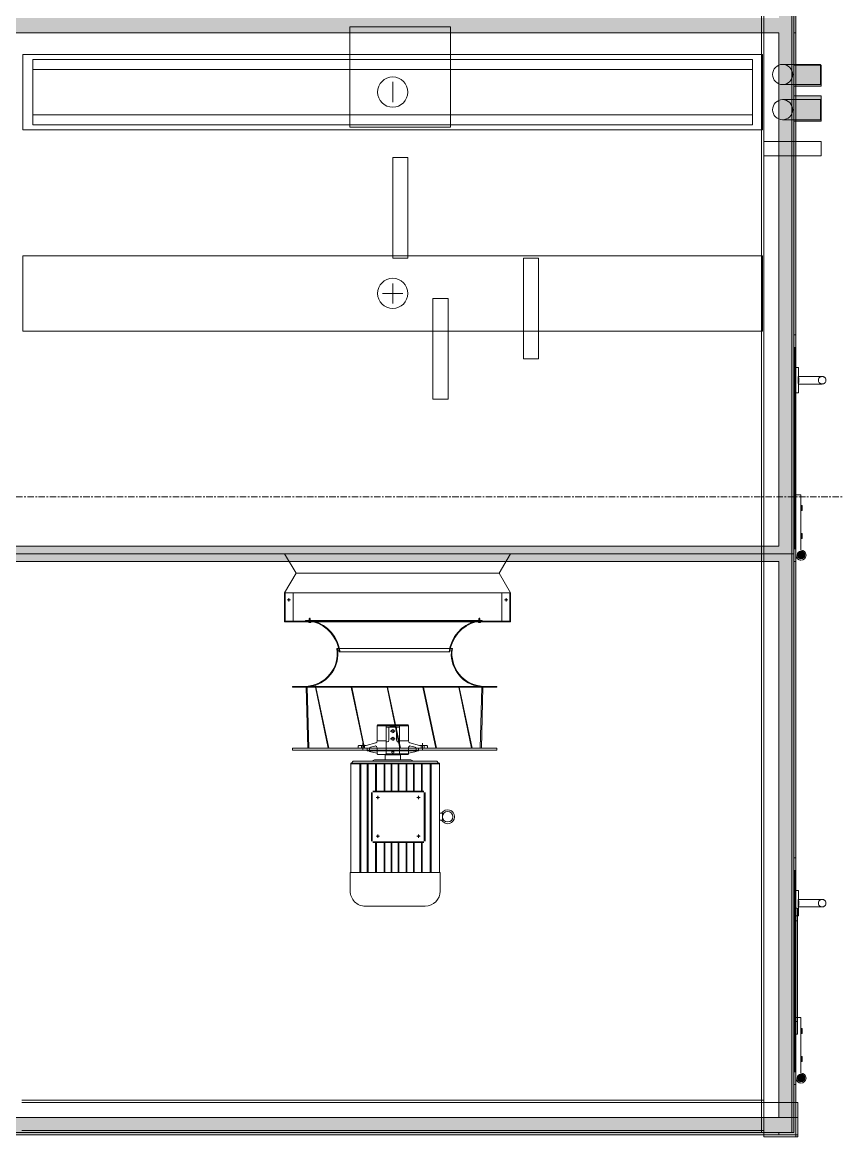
# Model space of a CAD drawing. Header units: millimetres. Extents: x -21597 to 3742, y 49379 to 62073.
# Drawn here: x -7193 to -5574, y 50166 to 52380 of the extents above; entities that cross this region are included whole.
import ezdxf

# ---------------------------------------------------------------- set-up
doc = ezdxf.new("R2010")
doc.units = ezdxf.units.MM
doc.linetypes.add('Grid Line', pattern=[22.225, 12.7, -3.175, 3.175, -3.175])
for name, color, linetype, lineweight in [('A-DETL-GENF', 7, 'Continuous', 5), ('M-EQPM', 7, 'Continuous', 5), ('S-GRID', 7, 'Continuous', 9)]:
    doc.layers.add(name, color=color, linetype=linetype, lineweight=lineweight)

# ---------------------------------------------------------------- blocks, each defined once
blk = doc.blocks.new('AHU - 1-2150243-MẶT BẰNG ỐNG GAS KHU H_N')
at = {"layer": 'M-EQPM', "true_color": 0x939300}
for points in [[(-366.9, 851.5), (-408.2, 851.5), (-407.4, 801.5), (-366.9, 801.5)], [(-297.5, 851.5), (-347.5, 851.5), (-346.6, 801.5), (-297.5, 801.5)]]:
    blk.add_hatch(color=54, dxfattribs=at).paths.add_polyline_path(points)
at = {"layer": 'M-EQPM', "true_color": 0xd8d8d8}
h = blk.add_hatch(color=254, dxfattribs=at)
h.paths.add_polyline_path([(1716.5, -801.5), (1716.5, 801.5), (-1716.5, 801.5), (-1716.5, -801.5), (405.2, -801.5)])
h.paths.add_polyline_path([(1682.5, -767.5), (577.5, -767.5), (577.5, 767.5), (1682.5, 767.5), (1682.5, 397.9)])
h.paths.add_polyline_path([(547.5, -767.5), (-472.5, -767.5), (-472.5, 767.5), (547.5, 767.5), (547.5, 397.9)])
h.paths.add_polyline_path([(-502.5, -354.9), (-502.5, -767.5), (-1072.5, -767.5), (-1072.5, 767.5), (-502.5, 767.5), (-502.5, 397.9)])
h.paths.add_polyline_path([(-1102.5, -354.9), (-1102.5, -767.5), (-1682.5, -767.5), (-1682.5, 767.5), (-1102.5, 767.5), (-1102.5, 397.9)])
at = {"layer": 'M-EQPM', "true_color": 0xcdcdcd}
for points in [[(469.1, 811.5), (469.1, 814), (466.6, 814), (466.6, 811.5)], [(474.1, 811.5), (474.1, 814), (469.1, 814), (469.1, 811.5)], [(476.6, 811.5), (476.6, 814), (474.1, 814), (474.1, 811.5)], [(524.4, 811.5), (524.4, 814), (521.9, 814), (521.9, 811.5)], [(529.4, 811.5), (529.4, 814), (524.4, 814), (524.4, 811.5)], [(531.9, 814), (529.4, 814), (529.4, 811.5), (531.9, 811.5)], [(572.2, 809.6), (571.5, 815.2), (566.9, 818.7), (565, 819), (559.7, 816.8), (557.8, 813.4), (558.5, 807.8), (561.3, 805), (565, 804), (570.3, 806.2)], [(1508.1, 811.5), (1508.1, 814), (1505.6, 814), (1505.6, 811.5)], [(1513.1, 811.5), (1513.1, 814), (1508.1, 814), (1508.1, 811.5)], [(1515.6, 811.5), (1515.6, 814), (1513.1, 814), (1513.1, 811.5)], [(1563.4, 811.5), (1563.4, 814), (1560.9, 814), (1560.9, 811.5)], [(1568.4, 811.5), (1568.4, 814), (1563.4, 814), (1563.4, 811.5)], [(1570.9, 814), (1568.4, 814), (1568.4, 811.5), (1570.9, 811.5)], [(1611.2, 809.6), (1610.5, 815.2), (1605.9, 818.7), (1604, 819), (1598.7, 816.8), (1596.8, 813.4), (1597.5, 807.8), (1600.3, 805), (1604, 804), (1609.3, 806.2)]]:
    blk.add_hatch(color=254, dxfattribs=at).paths.add_polyline_path(points)
at = {"layer": 'M-EQPM', "true_color": 0xd8d8d8}
blk.add_hatch(color=254, dxfattribs=at).paths.add_polyline_path([(1516.5, 804.5), (1266.5, 804.5), (1266.5, 801.5), (1516.5, 801.5)])
at = {"layer": 'A-DETL-GENF'}
for p, q in [((-370, 850), (-410, 850)), ((-410, 850), (-410, 775)), ((-370, 775), (-370, 850)), ((-300, 850), (-340, 850)), ((-340, 850), (-340, 775)), ((-300, 775), (-300, 850)), ((562.5, 797.5), (562.5, -797.5)), ((-280, 735), (-430, 735)), ((-430, 735), (-430, -735)), ((-280, -735), (-280, 735)), ((120, 735), (-30, 735)), ((-30, 735), (-30, -735)), ((120, -735), (120, 735)), ((-290, 715), (-420, 715)), ((-420, 715), (-420, -715)), ((-310, 715), (-400, 715)), ((-400, 715), (-400, -715)), ((-310, -715), (-310, 715)), ((-290, -715), (-290, 715)), ((562.5, 234.2), (600.9, 211.6)), ((562.5, -214.8), (562.5, 234.2)), ((640, 234.2), (600.9, 211.6)), ((640, 234.2), (640, 21.5)), ((697.4, 234.2), (640, 234.2)), ((697.4, 232.9), (640, 232.9)), ((657, 225.6), (650.6, 225.6)), ((653.9, 222.3), (653.9, 228.9)), ((696, -213.5), (696, 232.9)), ((697.4, -214.8), (697.4, 234.2)), ((600.9, 211.6), (600.9, -192.2)), ((697.4, 217), (640, 217)), ((825.7, 206.9), (827.2, 206.9)), ((825.7, -199.5), (825.7, 206.9)), ((827.2, 206.9), (827.2, 170.1)), ((827.2, 206.9), (827.2, -199.5)), ((948.7, 206.9), (952.3, 206.9)), ((948.7, -199.5), (948.7, 206.9)), ((952.3, 206.9), (952.3, -199.5)), ((695, 177.6), (695, -173.2)), ((696, 177.6), (695, 177.6)), ((696, -173.2), (696, 177.6)), ((827.2, 179.3), (948.7, 176.2)), ((948.7, 176.2), (827.2, 179.3)), ((948.7, 174.1), (827.2, 177.2)), ((690.3, 172.3), (699.6, 172.3)), ((690.5, 171.5), (690.5, 173.2)), ((690.7, 173.4), (690.7, 171.3)), ((690.7, 173.4), (696.7, 173.4)), ((696.2, 173.2), (690.7, 173.2)), ((690.7, 171.5), (696.2, 171.5)), ((690.7, 171.3), (696.7, 171.3)), ((696.2, 173.2), (696.2, 171.5)), ((696.7, 173.4), (697.4, 173.4)), ((696.7, 171.3), (697.4, 171.3)), ((697.4, 174.2), (697.4, 170.4)), ((698.6, 174.2), (697.4, 174.2)), ((698.6, 173.3), (697.4, 173.3)), ((698.6, 171.3), (697.4, 171.3)), ((697.4, 170.4), (698.6, 170.4)), ((698.8, 173.8), (698.8, 170.9)), ((698.8, 170.9), (698.8, 173.8)), ((827.2, 132.3), (948.7, 158)), ((827.2, 131.3), (948.7, 156.9)), ((948.7, 176.2), (948.7, 91)), ((750.8, 118.5), (750.8, -111.1)), ((757, 113.6), (757, -106.2)), ((978.5, 90.8), (974.7, 87.8)), ((978.5, 92.9), (978.5, -83)), ((1195.9, 92.9), (978.5, 92.9)), ((979.6, 92.9), (979.6, -83)), ((1077.9, 98.8), (1077.9, 92.9)), ((1091.7, 98.8), (1077.9, 98.8)), ((1077.9, 92.9), (1091.7, 92.9)), ((1091.7, 92.9), (1091.7, 98.8)), ((1195.9, -84.4), (1195.9, 94.4)), ((1195.9, 94.4), (1195.9, -84.4)), ((1232.6, 94.4), (1195.9, 94.4)), ((827.2, 61.1), (948.7, 86.7)), ((827.2, 60), (948.7, 85.6)), ((943.2, 67.8), (944.6, 69.2)), ((943.2, 53.3), (943.2, 67.8)), ((944.6, 69.2), (948.7, 69.2)), ((948.7, 69.2), (948.7, -6.3)), ((974.7, 87.8), (974.7, -78.8)), ((979.6, 76.1), (979.6, 74.5)), ((1195.9, 76.1), (979.6, 76.1)), ((979.6, 76.1), (979.6, 74.5)), ((1195.9, 76.1), (979.6, 76.1)), ((979.6, 74.5), (1195.9, 74.5)), ((979.6, 74.5), (1195.9, 74.5)), ((1195.9, 74.5), (1195.9, 76.1)), ((1195.9, 74.5), (1195.9, 76.1)), ((937.9, 33.9), (943.2, 53.3)), ((938.8, 59.5), (952.6, 59.5)), ((943.2, 62.5), (948.7, 62.5)), ((943.2, 56.5), (948.7, 56.5)), ((944.3, 35.9), (946.5, 44.4)), ((948.7, 60.6), (948.7, 58.3)), ((953.6, 51.2), (948.7, 51.2)), ((953.6, 46.5), (948.7, 46.5)), ((953.6, -46.2), (953.6, 51.2)), ((955.4, 46.5), (953.6, 46.5)), ((953.6, 46.5), (955.4, 46.5)), ((955.4, 46.5), (958.2, 31.8)), ((979.6, 58.5), (979.6, 57)), ((1033.7, 58.5), (979.6, 58.5)), ((979.6, 58.5), (979.6, 57)), ((1033.7, 58.5), (979.6, 58.5)), ((979.6, 57), (1033.7, 57)), ((979.6, 57), (1033.7, 57)), ((1033.7, 61.6), (1033.7, -39.7)), ((1033.7, 57), (1033.7, 58.5)), ((1033.7, 57), (1033.7, 58.5)), ((1035.4, 61.6), (1035.4, -39.7)), ((1133.4, 64.3), (1036.4, 64.3)), ((1133.4, 62.6), (1036.4, 62.6)), ((1049.7, 51.4), (1043.3, 51.4)), ((1046.6, 48.2), (1046.6, 54.7)), ((1126.4, 51.4), (1120, 51.4)), ((1123.3, 48.2), (1123.3, 54.7)), ((1134.5, -39.7), (1134.5, 61.6)), ((1135.9, -39.7), (1135.9, 61.6)), ((1135.9, 58.5), (1135.9, 57)), ((1195.9, 58.5), (1135.9, 58.5)), ((1135.9, 58.5), (1135.9, 57)), ((1195.9, 58.5), (1135.9, 58.5)), ((1135.9, 57), (1195.9, 57)), ((1135.9, 57), (1195.9, 57)), ((1195.9, 57), (1195.9, 58.5)), ((1195.9, 57), (1195.9, 58.5)), ((1262.5, -54.5), (1262.5, 64.5)), ((902.4, 29.9), (903.9, 31.2)), ((902.4, -29.6), (902.4, 29.9)), ((903.9, 31.2), (934.3, 31.2)), ((903.9, 31.2), (903.9, -30.9)), ((934, 31.2), (934, 13.3)), ((947.9, 31.2), (959.8, 31.2)), ((959.8, 31.2), (953.6, 31.2)), ((959.8, 31.2), (959.8, -13)), ((961.2, 29.9), (959.8, 31.2)), ((961.2, -29.6), (961.2, 29.9)), ((974.7, 41.4), (971.7, 36.2)), ((971.7, 36.2), (971.7, 15.6)), ((979.6, 42.6), (979.6, 41)), ((1033.7, 42.6), (979.6, 42.6)), ((979.6, 42.6), (979.6, 41)), ((1033.7, 42.6), (979.6, 42.6)), ((979.6, 41), (1033.7, 41)), ((979.6, 41), (1033.7, 41)), ((979.6, 28.1), (979.6, 26.5)), ((1033.7, 28.1), (979.6, 28.1)), ((979.6, 28.1), (979.6, 26.5)), ((1033.7, 28.1), (979.6, 28.1)), ((979.6, 26.5), (1033.7, 26.5)), ((979.6, 26.5), (1033.7, 26.5)), ((1033.7, 41), (1033.7, 42.6)), ((1033.7, 41), (1033.7, 42.6)), ((1033.7, 26.5), (1033.7, 28.1)), ((1033.7, 26.5), (1033.7, 28.1)), ((1135.9, 42.6), (1135.9, 41)), ((1195.9, 42.6), (1135.9, 42.6)), ((1135.9, 42.6), (1135.9, 41)), ((1195.9, 42.6), (1135.9, 42.6)), ((1135.9, 41), (1195.9, 41)), ((1135.9, 41), (1195.9, 41)), ((1135.9, 28.1), (1135.9, 26.5)), ((1195.9, 28.1), (1135.9, 28.1)), ((1135.9, 28.1), (1135.9, 26.5)), ((1195.9, 28.1), (1135.9, 28.1)), ((1135.9, 26.5), (1195.9, 26.5)), ((1135.9, 26.5), (1195.9, 26.5)), ((1195.9, 41), (1195.9, 42.6)), ((1195.9, 41), (1195.9, 42.6)), ((1195.9, 26.5), (1195.9, 28.1)), ((1195.9, 26.5), (1195.9, 28.1)), ((45, -20), (45, 20)), ((640, 21.5), (640, -214.8)), ((827.2, -10.2), (948.7, 15.4)), ((827.2, -11.3), (948.7, 14.3)), ((902.4, 14.6), (903.9, 13.3)), ((903.9, 13.3), (961.9, 13.3)), ((905.2, 6.3), (905.2, 0.1)), ((905.2, 0.1), (905.2, -6)), ((906.6, 13.3), (906.6, -13)), ((906.6, -13), (906.6, 13.3)), ((906.6, 13.3), (906.6, -13)), ((932.9, 7.8), (906.6, 7.8)), ((914.9, 4.8), (914.9, -4.8)), ((930.1, 4.8), (930.1, -4.8)), ((936.2, 11.1), (936.2, 13.3)), ((957.7, 2.2), (953.6, 2.2)), ((955.2, 2.2), (955.2, -1.9)), ((958.4, -1.3), (958.4, 1.6)), ((961.9, 15.6), (961.9, -15.3)), ((971.7, 15.6), (961.9, 15.6)), ((961.9, 13.3), (961.9, -13)), ((971.7, 15.6), (971.7, -36)), ((979.6, 12.1), (979.6, 10.6)), ((1033.7, 12.1), (979.6, 12.1)), ((979.6, 12.1), (979.6, 10.6)), ((1033.7, 12.1), (979.6, 12.1)), ((979.6, 10.6), (1033.7, 10.6)), ((979.6, 10.6), (1033.7, 10.6)), ((1033.7, 10.6), (1033.7, 12.1)), ((1033.7, 10.6), (1033.7, 12.1)), ((1135.9, 12.1), (1135.9, 10.6)), ((1195.9, 12.1), (1135.9, 12.1)), ((1135.9, 12.1), (1135.9, 10.6)), ((1195.9, 12.1), (1135.9, 12.1)), ((1135.9, 10.6), (1195.9, 10.6)), ((1135.9, 10.6), (1195.9, 10.6)), ((1195.9, 10.6), (1195.9, 12.1)), ((1195.9, 10.6), (1195.9, 12.1)), ((-375.1, 0), (-334.9, 0)), ((65, 0), (25, 0)), ((902.4, -14.3), (903.9, -13)), ((903.9, -13), (959.8, -13)), ((906.6, -7.5), (932.9, -7.5)), ((961.9, -13), (906.6, -13)), ((906.6, -13), (961.9, -13)), ((934, -30.9), (934, -14)), ((936.2, -10.8), (936.2, -13)), ((953.6, -1.9), (957.7, -1.9)), ((959.8, -13), (961.2, -14.3)), ((961.9, -15.3), (971.7, -15.3)), ((971.7, -15.5), (971.7, -18.9)), ((979.6, -1.9), (979.6, -3.3)), ((1033.7, -1.9), (979.6, -1.9)), ((979.6, -1.9), (979.6, -3.3)), ((1033.7, -1.9), (979.6, -1.9)), ((979.6, -3.3), (1033.7, -3.3)), ((979.6, -3.3), (1033.7, -3.3)), ((979.6, -15.6), (979.6, -17.3)), ((1033.7, -15.6), (979.6, -15.6)), ((979.6, -15.6), (979.6, -17.3)), ((1033.7, -15.6), (979.6, -15.6)), ((979.6, -17.3), (1033.7, -17.3)), ((979.6, -17.3), (1033.7, -17.3)), ((1033.7, -3.3), (1033.7, -1.9)), ((1033.7, -3.3), (1033.7, -1.9)), ((1033.7, -17.3), (1033.7, -15.6)), ((1033.7, -17.3), (1033.7, -15.6)), ((1135.9, -1.9), (1135.9, -3.3)), ((1195.9, -1.9), (1135.9, -1.9)), ((1135.9, -1.9), (1135.9, -3.3)), ((1195.9, -1.9), (1135.9, -1.9)), ((1135.9, -3.3), (1195.9, -3.3)), ((1135.9, -3.3), (1195.9, -3.3)), ((1135.9, -15.6), (1135.9, -17.3)), ((1195.9, -15.6), (1135.9, -15.6)), ((1135.9, -15.6), (1135.9, -17.3)), ((1195.9, -15.6), (1135.9, -15.6)), ((1135.9, -17.3), (1195.9, -17.3)), ((1135.9, -17.3), (1195.9, -17.3)), ((1195.9, -3.3), (1195.9, -1.9)), ((1195.9, -3.3), (1195.9, -1.9)), ((1195.9, -17.3), (1195.9, -15.6)), ((1195.9, -17.3), (1195.9, -15.6)), ((903.9, -30.9), (902.4, -29.6)), ((919.8, -30.9), (903.9, -30.9)), ((934.3, -30.9), (919.8, -30.9)), ((937.9, -33.7), (943.2, -53)), ((944.3, -35.6), (946.5, -44.1)), ((947.9, -30.9), (959.8, -30.9)), ((958.2, -31.5), (955.4, -46.2)), ((959.8, -30.9), (961.2, -29.6)), ((971.7, -36), (974.7, -41.2)), ((979.6, -32.3), (979.6, -33.9)), ((1033.7, -32.3), (979.6, -32.3)), ((979.6, -32.3), (979.6, -33.9)), ((1033.7, -32.3), (979.6, -32.3)), ((979.6, -33.9), (1033.7, -33.9)), ((979.6, -33.9), (1033.7, -33.9)), ((1033.7, -33.9), (1033.7, -32.3)), ((1033.7, -33.9), (1033.7, -32.3)), ((1036.4, -40.7), (1133.4, -40.7)), ((1036.4, -42.3), (1133.4, -42.3)), ((1049.7, -29.5), (1043.3, -29.5)), ((1046.6, -32.8), (1046.6, -26.2)), ((1126.4, -29.5), (1120, -29.5)), ((1123.3, -32.8), (1123.3, -26.2)), ((1135.9, -32.3), (1135.9, -33.9)), ((1195.9, -32.3), (1135.9, -32.3)), ((1135.9, -32.3), (1135.9, -33.9)), ((1195.9, -32.3), (1135.9, -32.3)), ((1135.9, -33.9), (1195.9, -33.9)), ((1135.9, -33.9), (1195.9, -33.9)), ((1195.9, -33.9), (1195.9, -32.3)), ((1195.9, -33.9), (1195.9, -32.3)), ((827.2, -81.5), (948.7, -55.8)), ((827.2, -82.6), (948.7, -56.9)), ((938.8, -59.2), (952.6, -59.2)), ((943.2, -53), (943.2, -67.5)), ((943.2, -56.3), (948.7, -56.3)), ((943.2, -62.2), (948.7, -62.2)), ((953.6, -46.2), (948.7, -46.2)), ((948.7, -168.8), (948.7, -47.9)), ((948.7, -50.9), (953.6, -50.9)), ((948.7, -68.9), (948.7, -50.9)), ((953.6, -50.9), (953.6, -46.2)), ((955.4, -46.2), (953.6, -46.2)), ((979.6, -49), (979.6, -50.5)), ((1195.9, -49), (979.6, -49)), ((979.6, -49), (979.6, -50.5)), ((1195.9, -49), (979.6, -49)), ((979.6, -50.5), (1195.9, -50.5)), ((979.6, -50.5), (1195.9, -50.5)), ((979.6, -63.7), (979.6, -65.3)), ((1195.9, -63.7), (979.6, -63.7)), ((979.6, -63.7), (979.6, -65.3)), ((1195.9, -63.7), (979.6, -63.7)), ((979.6, -65.3), (1195.9, -65.3)), ((979.6, -65.3), (1195.9, -65.3)), ((1195.9, -50.5), (1195.9, -49)), ((1195.9, -50.5), (1195.9, -49)), ((1195.9, -65.3), (1195.9, -63.7)), ((1195.9, -65.3), (1195.9, -63.7)), ((943.2, -67.5), (944.6, -68.9)), ((944.6, -68.9), (948.7, -68.9)), ((974.7, -78.8), (978.5, -81.8)), ((978.5, -83), (979.4, -83)), ((1002.7, -83), (978.5, -83)), ((1195.9, -83), (1002.7, -83)), ((1195.9, -84.4), (1232.6, -84.4)), ((827.2, -152.7), (948.7, -127.1)), ((827.2, -153.8), (948.7, -128.2)), ((690.3, -164.9), (699.6, -164.9)), ((690.5, -165.7), (690.5, -164.1)), ((690.7, -163.9), (690.7, -166)), ((690.7, -163.9), (696.7, -163.9)), ((696.2, -164.1), (690.7, -164.1)), ((690.7, -165.7), (696.2, -165.7)), ((690.7, -166), (696.7, -166)), ((695, -173.2), (696, -173.2)), ((696.2, -164.1), (696.2, -165.7)), ((696.7, -163.9), (697.4, -163.9)), ((696.7, -166), (697.4, -166)), ((697.4, -163), (697.4, -166.8)), ((698.6, -163), (697.4, -163)), ((698.6, -163.9), (697.4, -163.9)), ((698.6, -165.9), (697.4, -165.9)), ((697.4, -166.8), (698.6, -166.8)), ((698.8, -163.5), (698.8, -166.4)), ((698.8, -166.4), (698.8, -163.5)), ((948.7, -166.7), (827.2, -169.8)), ((827.2, -171.9), (948.7, -168.8)), ((948.7, -168.8), (827.2, -171.9)), ((600.9, -192.2), (562.5, -214.8)), ((640, -214.8), (600.9, -192.2)), ((640, -197.7), (697.4, -197.7)), ((640, -213.5), (696, -213.5)), ((696, -213.5), (640, -213.5)), ((640, -214.8), (697.4, -214.8)), ((640, -214.8), (693.2, -214.8)), ((662.8, -214.8), (640, -214.8)), ((657, -206.2), (650.6, -206.2)), ((653.9, -209.5), (653.9, -203)), ((827.2, -199.5), (825.7, -199.5)), ((952.3, -199.5), (948.7, -199.5)), ((-420, -715), (-290, -715)), ((-400, -715), (-310, -715)), ((-430, -735), (-280, -735)), ((-30, -735), (120, -735))]:
    blk.add_line(p, q, dxfattribs=at)
for centre, radius in [((-390, 775), 20), ((-320, 775), 20), ((653.8, 225.6), 1.27), ((1084.8, 109.2), 10.4), ((1046.5, 51.4), 1.27), ((1123.2, 51.4), 1.27), ((-355, 0), 30), ((45, 0), 30), ((914.9, 0), 2.66), ((930.1, 0), 2.66), ((1046.5, -29.5), 1.27), ((1123.2, -29.5), 1.27), ((653.8, -206.2), 1.27)]:
    blk.add_circle(centre, radius, dxfattribs=at)
for centre, radius, start, end in [((761, 182.5), 64.8, 260.9501, 357.1174), ((766.3, 184.4), 72.9, 195.4424, 262.7132), ((766.6, 185.1), 72.1, 196.2934, 262.3834), ((698, 173.8), 0.751, 323.6494, 36.3506), ((695.2, 172.3), 3.51, 343.3988, 16.6012), ((698, 170.9), 0.752, 323.6674, 36.3326), ((761.2, 182.4), 66, 260.8958, 347.476), ((1084.8, 109.2), 13.8, 300.1013, 239.8987), ((1232.6, 64.5), 29.9, 0, 90), ((949.6, 43.2), 3.37, 105.7029, 159.5252), ((934.3, 34.9), 3.74, 270, 344.689), ((947.9, 34.9), 3.74, 165.393, 270), ((914.9, 0), 3.41, 0, 270), ((930.1, 0), 3.41, 0, 270), ((932.9, 11.1), 3.36, 270, 0), ((932.9, -10.8), 3.36, 0, 90), ((934.3, -34.7), 3.74, 15.3083, 90), ((947.9, -34.7), 3.74, 90, 194.607), ((949.6, -42.9), 3.37, 200.4748, 254.2971), ((1232.6, -54.5), 29.9, 270, 0), ((766.3, -177.1), 73, 97.317, 164.385), ((766.6, -177.7), 72.1, 97.6166, 163.7066), ((761.2, -175), 66, 12.524, 99.1042), ((761, -175.1), 64.8, 2.8826, 99.0499), ((698, -163.5), 0.751, 323.6494, 36.3506), ((695.2, -164.9), 3.51, 343.3988, 16.6012), ((698, -166.4), 0.752, 323.6674, 36.3326)]:
    blk.add_arc(centre, radius, start, end, dxfattribs=at)
at = {"layer": 'M-EQPM'}
for p, q in [((-408.2, 851.5), (-408.2, 797.5)), ((-366.9, 851.5), (-408.2, 851.5)), ((-366.9, 851.5), (-408.2, 851.5)), ((-366.9, 797.5), (-366.9, 851.5)), ((-347.5, 851.5), (-347.5, 797.5)), ((-297.5, 851.5), (-347.5, 851.5)), ((-297.5, 851.5), (-347.5, 851.5)), ((-297.5, 797.5), (-297.5, 851.5)), ((-256.8, 851.5), (-256.8, 737.5)), ((-228.2, 851.5), (-256.8, 851.5)), ((-228.2, 851.5), (-256.8, 851.5)), ((-228.2, 737.5), (-228.2, 851.5)), ((-1716.5, 801.5), (1716.5, 801.5)), ((1716.5, 801.5), (-1716.5, 801.5)), ((-1712.5, 797.5), (1712.5, 797.5)), ((1712.5, 797.5), (-1712.5, 797.5)), ((547.5, 801.5), (-472.5, 801.5)), ((-472.5, 797.5), (-472.5, 801.5)), ((-472.5, 801.5), (547.5, 801.5)), ((-472.5, 801.5), (-472.5, 797.5)), ((547.5, 797.5), (-472.5, 797.5)), ((-472.5, 797.5), (547.5, 797.5)), ((-408.2, 797.5), (-366.9, 797.5)), ((-408.2, 797.5), (-366.9, 797.5)), ((-347.5, 797.5), (-297.5, 797.5)), ((-347.5, 797.5), (-297.5, 797.5)), ((577.5, 801.5), (127.5, 801.5)), ((127.5, 801.5), (577.5, 801.5)), ((127.5, 797.5), (127.5, 801.5)), ((127.5, 797.5), (127.5, 801.5)), ((577.5, 797.5), (127.5, 797.5)), ((127.5, 797.5), (577.5, 797.5)), ((552.5, 801.5), (152.5, 801.5)), ((152.5, 801.5), (552.5, 801.5)), ((152.5, 797.5), (152.5, 801.5)), ((152.5, 797.5), (152.5, 801.5)), ((552.5, 801.5), (152.5, 801.5)), ((152.5, 801.5), (552.5, 801.5)), ((152.5, 797.5), (152.5, 801.5)), ((152.5, 797.5), (152.5, 801.5)), ((552.5, 799.5), (152.5, 799.5)), ((152.5, 799.5), (552.5, 799.5)), ((152.5, 797.5), (152.5, 799.5)), ((152.5, 797.5), (152.5, 799.5)), ((552.5, 797.5), (152.5, 797.5)), ((152.5, 797.5), (552.5, 797.5)), ((552.5, 797.5), (152.5, 797.5)), ((152.5, 797.5), (552.5, 797.5)), ((552.5, 797.5), (152.5, 797.5)), ((152.5, 797.5), (552.5, 797.5)), ((527.5, 801.5), (177.5, 801.5)), ((177.5, 801.5), (527.5, 801.5)), ((177.5, 801.5), (177.5, 797.5)), ((177.5, 801.5), (177.5, 797.5)), ((527.5, 797.5), (177.5, 797.5)), ((177.5, 797.5), (527.5, 797.5)), ((242.5, 806.5), (192.5, 806.5)), ((192.5, 806.5), (242.5, 806.5)), ((242.5, 806.5), (192.5, 806.5)), ((192.5, 806.5), (242.5, 806.5)), ((192.5, 801.5), (192.5, 806.5)), ((192.5, 801.5), (192.5, 806.5)), ((192.5, 801.5), (192.5, 806.5)), ((192.5, 801.5), (192.5, 806.5)), ((242.5, 801.5), (192.5, 801.5)), ((192.5, 801.5), (242.5, 801.5)), ((242.5, 801.5), (192.5, 801.5)), ((192.5, 801.5), (242.5, 801.5)), ((242.5, 806.5), (242.5, 801.5)), ((242.5, 801.5), (242.5, 806.5)), ((242.5, 806.5), (242.5, 801.5)), ((242.5, 801.5), (242.5, 806.5)), ((445, 811.5), (555, 811.5)), ((555, 811.5), (445, 811.5)), ((445, 801.5), (445, 811.5)), ((445, 801.5), (445, 811.5)), ((445, 811.5), (555, 811.5)), ((555, 811.5), (445, 811.5)), ((445, 801.5), (445, 811.5)), ((445, 801.5), (445, 811.5)), ((565, 801.5), (445, 801.5)), ((445, 801.5), (565, 801.5)), ((565, 801.5), (445, 801.5)), ((445, 801.5), (565, 801.5)), ((469.1, 814), (466.6, 814)), ((466.6, 814), (469.1, 814)), ((469.1, 814), (466.6, 814)), ((466.6, 814), (469.1, 814)), ((466.6, 811.5), (466.6, 814)), ((466.6, 811.5), (466.6, 814)), ((469.1, 814), (466.6, 814)), ((466.6, 814), (469.1, 814)), ((469.1, 814), (466.6, 814)), ((466.6, 814), (469.1, 814)), ((466.6, 811.5), (466.6, 814)), ((466.6, 811.5), (466.6, 814)), ((469.1, 811.5), (466.6, 811.5)), ((466.6, 811.5), (469.1, 811.5)), ((469.1, 811.5), (466.6, 811.5)), ((466.6, 811.5), (469.1, 811.5)), ((469.1, 811.5), (466.6, 811.5)), ((466.6, 811.5), (469.1, 811.5)), ((469.1, 811.5), (466.6, 811.5)), ((466.6, 811.5), (469.1, 811.5)), ((474.1, 814), (469.1, 814)), ((469.1, 814), (474.1, 814)), ((474.1, 814), (469.1, 814)), ((469.1, 814), (474.1, 814)), ((469.1, 811.5), (469.1, 814)), ((469.1, 811.5), (469.1, 814)), ((469.1, 811.5), (469.1, 814)), ((469.1, 811.5), (469.1, 814)), ((474.1, 814), (469.1, 814)), ((469.1, 814), (474.1, 814)), ((474.1, 814), (469.1, 814)), ((469.1, 814), (474.1, 814)), ((469.1, 811.5), (469.1, 814)), ((469.1, 811.5), (469.1, 814)), ((469.1, 811.5), (469.1, 814)), ((469.1, 811.5), (469.1, 814)), ((474.1, 811.5), (469.1, 811.5)), ((469.1, 811.5), (474.1, 811.5)), ((474.1, 811.5), (469.1, 811.5)), ((469.1, 811.5), (474.1, 811.5)), ((474.1, 811.5), (469.1, 811.5)), ((469.1, 811.5), (474.1, 811.5)), ((474.1, 811.5), (469.1, 811.5)), ((469.1, 811.5), (474.1, 811.5)), ((474.1, 814), (476.6, 814)), ((476.6, 814), (474.1, 814)), ((474.1, 814), (476.6, 814)), ((476.6, 814), (474.1, 814)), ((474.1, 814), (474.1, 811.5)), ((474.1, 811.5), (474.1, 814)), ((474.1, 814), (474.1, 811.5)), ((474.1, 811.5), (474.1, 814)), ((474.1, 814), (476.6, 814)), ((476.6, 814), (474.1, 814)), ((474.1, 814), (476.6, 814)), ((476.6, 814), (474.1, 814)), ((474.1, 814), (474.1, 811.5)), ((474.1, 811.5), (474.1, 814)), ((474.1, 814), (474.1, 811.5)), ((474.1, 811.5), (474.1, 814)), ((474.1, 811.5), (476.6, 811.5)), ((476.6, 811.5), (474.1, 811.5)), ((474.1, 811.5), (476.6, 811.5)), ((476.6, 811.5), (474.1, 811.5)), ((474.1, 811.5), (476.6, 811.5)), ((476.6, 811.5), (474.1, 811.5)), ((474.1, 811.5), (476.6, 811.5)), ((476.6, 811.5), (474.1, 811.5)), ((476.6, 811.5), (476.6, 814)), ((476.6, 811.5), (476.6, 814)), ((476.6, 811.5), (476.6, 814)), ((476.6, 811.5), (476.6, 814)), ((524.4, 814), (521.9, 814)), ((521.9, 814), (524.4, 814)), ((524.4, 814), (521.9, 814)), ((521.9, 814), (524.4, 814)), ((521.9, 811.5), (521.9, 814)), ((521.9, 811.5), (521.9, 814)), ((524.4, 814), (521.9, 814)), ((521.9, 814), (524.4, 814)), ((524.4, 814), (521.9, 814)), ((521.9, 814), (524.4, 814)), ((521.9, 811.5), (521.9, 814)), ((521.9, 811.5), (521.9, 814)), ((524.4, 811.5), (521.9, 811.5)), ((521.9, 811.5), (524.4, 811.5)), ((524.4, 811.5), (521.9, 811.5)), ((521.9, 811.5), (524.4, 811.5)), ((524.4, 811.5), (521.9, 811.5)), ((521.9, 811.5), (524.4, 811.5)), ((524.4, 811.5), (521.9, 811.5)), ((521.9, 811.5), (524.4, 811.5)), ((524.4, 814), (529.4, 814)), ((529.4, 814), (524.4, 814)), ((524.4, 814), (529.4, 814)), ((529.4, 814), (524.4, 814)), ((524.4, 814), (524.4, 811.5)), ((524.4, 811.5), (524.4, 814)), ((524.4, 814), (524.4, 811.5)), ((524.4, 811.5), (524.4, 814)), ((524.4, 814), (529.4, 814)), ((529.4, 814), (524.4, 814)), ((524.4, 814), (529.4, 814)), ((529.4, 814), (524.4, 814)), ((524.4, 814), (524.4, 811.5)), ((524.4, 811.5), (524.4, 814)), ((524.4, 814), (524.4, 811.5)), ((524.4, 811.5), (524.4, 814)), ((524.4, 811.5), (529.4, 811.5)), ((529.4, 811.5), (524.4, 811.5)), ((524.4, 811.5), (529.4, 811.5)), ((529.4, 811.5), (524.4, 811.5)), ((524.4, 811.5), (529.4, 811.5)), ((529.4, 811.5), (524.4, 811.5)), ((524.4, 811.5), (529.4, 811.5)), ((529.4, 811.5), (524.4, 811.5)), ((527.5, 801.5), (527.5, 797.5)), ((527.5, 797.5), (527.5, 801.5)), ((529.4, 814), (531.9, 814)), ((531.9, 814), (529.4, 814)), ((529.4, 814), (531.9, 814)), ((531.9, 814), (529.4, 814)), ((529.4, 811.5), (529.4, 814)), ((529.4, 811.5), (529.4, 814)), ((529.4, 811.5), (529.4, 814)), ((529.4, 811.5), (529.4, 814)), ((529.4, 814), (531.9, 814)), ((531.9, 814), (529.4, 814)), ((529.4, 814), (531.9, 814)), ((531.9, 814), (529.4, 814)), ((529.4, 811.5), (529.4, 814)), ((529.4, 811.5), (529.4, 814)), ((529.4, 811.5), (529.4, 814)), ((529.4, 811.5), (529.4, 814)), ((529.4, 811.5), (531.9, 811.5)), ((531.9, 811.5), (529.4, 811.5)), ((529.4, 811.5), (531.9, 811.5)), ((531.9, 811.5), (529.4, 811.5)), ((529.4, 811.5), (531.9, 811.5)), ((531.9, 811.5), (529.4, 811.5)), ((529.4, 811.5), (531.9, 811.5)), ((531.9, 811.5), (529.4, 811.5)), ((531.9, 811.5), (531.9, 814)), ((531.9, 811.5), (531.9, 814)), ((531.9, 811.5), (531.9, 814)), ((531.9, 811.5), (531.9, 814)), ((547.5, 801.5), (547.5, 797.5)), ((547.5, 797.5), (547.5, 801.5)), ((552.5, 801.5), (552.5, 797.5)), ((552.5, 797.5), (552.5, 801.5)), ((552.5, 801.5), (552.5, 797.5)), ((552.5, 797.5), (552.5, 801.5)), ((552.5, 799.5), (552.5, 797.5)), ((552.5, 797.5), (552.5, 799.5)), ((577.5, 801.5), (577.5, 797.5)), ((577.5, 797.5), (577.5, 801.5)), ((1682.5, 801.5), (577.5, 801.5)), ((577.5, 797.5), (577.5, 801.5)), ((577.5, 801.5), (1682.5, 801.5)), ((577.5, 801.5), (577.5, 797.5)), ((1682.5, 797.5), (577.5, 797.5)), ((577.5, 797.5), (1682.5, 797.5)), ((1616.5, 801.5), (1166.5, 801.5)), ((1166.5, 801.5), (1616.5, 801.5)), ((1166.5, 797.5), (1166.5, 801.5)), ((1166.5, 797.5), (1166.5, 801.5)), ((1616.5, 797.5), (1166.5, 797.5)), ((1166.5, 797.5), (1616.5, 797.5)), ((1591.5, 801.5), (1191.5, 801.5)), ((1191.5, 801.5), (1591.5, 801.5)), ((1191.5, 797.5), (1191.5, 801.5)), ((1191.5, 797.5), (1191.5, 801.5)), ((1591.5, 801.5), (1191.5, 801.5)), ((1191.5, 801.5), (1591.5, 801.5)), ((1191.5, 797.5), (1191.5, 801.5)), ((1191.5, 797.5), (1191.5, 801.5)), ((1591.5, 799.5), (1191.5, 799.5)), ((1191.5, 799.5), (1591.5, 799.5)), ((1191.5, 797.5), (1191.5, 799.5)), ((1191.5, 797.5), (1191.5, 799.5)), ((1591.5, 797.5), (1191.5, 797.5)), ((1191.5, 797.5), (1591.5, 797.5)), ((1591.5, 797.5), (1191.5, 797.5)), ((1191.5, 797.5), (1591.5, 797.5)), ((1591.5, 797.5), (1191.5, 797.5)), ((1191.5, 797.5), (1591.5, 797.5)), ((1566.5, 801.5), (1216.5, 801.5)), ((1216.5, 801.5), (1566.5, 801.5)), ((1216.5, 801.5), (1216.5, 797.5)), ((1216.5, 801.5), (1216.5, 797.5)), ((1566.5, 797.5), (1216.5, 797.5)), ((1216.5, 797.5), (1566.5, 797.5)), ((1281.5, 806.5), (1231.5, 806.5)), ((1231.5, 806.5), (1281.5, 806.5)), ((1281.5, 806.5), (1231.5, 806.5)), ((1231.5, 806.5), (1281.5, 806.5)), ((1231.5, 801.5), (1231.5, 806.5)), ((1231.5, 801.5), (1231.5, 806.5)), ((1231.5, 801.5), (1231.5, 806.5)), ((1231.5, 801.5), (1231.5, 806.5)), ((1281.5, 801.5), (1231.5, 801.5)), ((1231.5, 801.5), (1281.5, 801.5)), ((1281.5, 801.5), (1231.5, 801.5)), ((1231.5, 801.5), (1281.5, 801.5)), ((1266.5, 804.5), (1266.5, 797.5)), ((1516.5, 804.5), (1266.5, 804.5)), ((1516.5, 804.5), (1266.5, 804.5)), ((1266.5, 797.5), (1516.5, 797.5)), ((1266.5, 797.5), (1516.5, 797.5)), ((1281.5, 806.5), (1281.5, 801.5)), ((1281.5, 801.5), (1281.5, 806.5)), ((1281.5, 806.5), (1281.5, 801.5)), ((1281.5, 801.5), (1281.5, 806.5)), ((1291.5, 804.5), (1291.5, 797.5)), ((1291.5, 804.5), (1491.5, 804.5)), ((1291.5, 804.5), (1491.5, 804.5)), ((1291.5, 804.5), (1291.5, 797.5)), ((1491.5, 804.5), (1291.5, 804.5)), ((1491.5, 804.5), (1291.5, 804.5)), ((1291.5, 799.5), (1291.5, 797.5)), ((1291.5, 799.5), (1491.5, 799.5)), ((1291.5, 799.5), (1491.5, 799.5)), ((1491.5, 797.5), (1291.5, 797.5)), ((1491.5, 797.5), (1291.5, 797.5)), ((1291.5, 797.5), (1491.5, 797.5)), ((1291.5, 797.5), (1491.5, 797.5)), ((1491.5, 797.5), (1291.5, 797.5)), ((1491.5, 797.5), (1291.5, 797.5)), ((1484, 811.5), (1594, 811.5)), ((1594, 811.5), (1484, 811.5)), ((1484, 801.5), (1484, 811.5)), ((1484, 801.5), (1484, 811.5)), ((1484, 811.5), (1594, 811.5)), ((1594, 811.5), (1484, 811.5)), ((1484, 801.5), (1484, 811.5)), ((1484, 801.5), (1484, 811.5)), ((1604, 801.5), (1484, 801.5)), ((1484, 801.5), (1604, 801.5)), ((1604, 801.5), (1484, 801.5)), ((1484, 801.5), (1604, 801.5)), ((1491.5, 797.5), (1491.5, 804.5)), ((1491.5, 797.5), (1491.5, 804.5)), ((1491.5, 797.5), (1491.5, 799.5)), ((1508.1, 814), (1505.6, 814)), ((1505.6, 814), (1508.1, 814)), ((1508.1, 814), (1505.6, 814)), ((1505.6, 814), (1508.1, 814)), ((1505.6, 811.5), (1505.6, 814)), ((1505.6, 811.5), (1505.6, 814)), ((1508.1, 814), (1505.6, 814)), ((1505.6, 814), (1508.1, 814)), ((1508.1, 814), (1505.6, 814)), ((1505.6, 814), (1508.1, 814)), ((1505.6, 811.5), (1505.6, 814)), ((1505.6, 811.5), (1505.6, 814)), ((1508.1, 811.5), (1505.6, 811.5)), ((1505.6, 811.5), (1508.1, 811.5)), ((1508.1, 811.5), (1505.6, 811.5)), ((1505.6, 811.5), (1508.1, 811.5)), ((1508.1, 811.5), (1505.6, 811.5)), ((1505.6, 811.5), (1508.1, 811.5)), ((1508.1, 811.5), (1505.6, 811.5)), ((1505.6, 811.5), (1508.1, 811.5)), ((1513.1, 814), (1508.1, 814)), ((1508.1, 814), (1513.1, 814)), ((1513.1, 814), (1508.1, 814)), ((1508.1, 814), (1513.1, 814)), ((1508.1, 811.5), (1508.1, 814)), ((1508.1, 811.5), (1508.1, 814)), ((1508.1, 811.5), (1508.1, 814)), ((1508.1, 811.5), (1508.1, 814)), ((1513.1, 814), (1508.1, 814)), ((1508.1, 814), (1513.1, 814)), ((1513.1, 814), (1508.1, 814)), ((1508.1, 814), (1513.1, 814)), ((1508.1, 811.5), (1508.1, 814)), ((1508.1, 811.5), (1508.1, 814)), ((1508.1, 811.5), (1508.1, 814)), ((1508.1, 811.5), (1508.1, 814)), ((1513.1, 811.5), (1508.1, 811.5)), ((1508.1, 811.5), (1513.1, 811.5)), ((1513.1, 811.5), (1508.1, 811.5)), ((1508.1, 811.5), (1513.1, 811.5)), ((1513.1, 811.5), (1508.1, 811.5)), ((1508.1, 811.5), (1513.1, 811.5)), ((1513.1, 811.5), (1508.1, 811.5)), ((1508.1, 811.5), (1513.1, 811.5)), ((1513.1, 814), (1515.6, 814)), ((1515.6, 814), (1513.1, 814)), ((1513.1, 814), (1515.6, 814)), ((1515.6, 814), (1513.1, 814)), ((1513.1, 814), (1513.1, 811.5)), ((1513.1, 811.5), (1513.1, 814)), ((1513.1, 814), (1513.1, 811.5)), ((1513.1, 811.5), (1513.1, 814)), ((1513.1, 814), (1515.6, 814)), ((1515.6, 814), (1513.1, 814)), ((1513.1, 814), (1515.6, 814)), ((1515.6, 814), (1513.1, 814)), ((1513.1, 814), (1513.1, 811.5)), ((1513.1, 811.5), (1513.1, 814)), ((1513.1, 814), (1513.1, 811.5)), ((1513.1, 811.5), (1513.1, 814)), ((1513.1, 811.5), (1515.6, 811.5)), ((1515.6, 811.5), (1513.1, 811.5)), ((1513.1, 811.5), (1515.6, 811.5)), ((1515.6, 811.5), (1513.1, 811.5)), ((1513.1, 811.5), (1515.6, 811.5)), ((1515.6, 811.5), (1513.1, 811.5)), ((1513.1, 811.5), (1515.6, 811.5)), ((1515.6, 811.5), (1513.1, 811.5)), ((1515.6, 811.5), (1515.6, 814)), ((1515.6, 811.5), (1515.6, 814)), ((1515.6, 811.5), (1515.6, 814)), ((1515.6, 811.5), (1515.6, 814)), ((1516.5, 797.5), (1516.5, 804.5)), ((1563.4, 814), (1560.9, 814)), ((1560.9, 814), (1563.4, 814)), ((1563.4, 814), (1560.9, 814)), ((1560.9, 814), (1563.4, 814)), ((1560.9, 811.5), (1560.9, 814)), ((1560.9, 811.5), (1560.9, 814)), ((1563.4, 814), (1560.9, 814)), ((1560.9, 814), (1563.4, 814)), ((1563.4, 814), (1560.9, 814)), ((1560.9, 814), (1563.4, 814)), ((1560.9, 811.5), (1560.9, 814)), ((1560.9, 811.5), (1560.9, 814)), ((1563.4, 811.5), (1560.9, 811.5)), ((1560.9, 811.5), (1563.4, 811.5)), ((1563.4, 811.5), (1560.9, 811.5)), ((1560.9, 811.5), (1563.4, 811.5)), ((1563.4, 811.5), (1560.9, 811.5)), ((1560.9, 811.5), (1563.4, 811.5)), ((1563.4, 811.5), (1560.9, 811.5)), ((1560.9, 811.5), (1563.4, 811.5)), ((1563.4, 814), (1568.4, 814)), ((1568.4, 814), (1563.4, 814)), ((1563.4, 814), (1568.4, 814)), ((1568.4, 814), (1563.4, 814)), ((1563.4, 814), (1563.4, 811.5)), ((1563.4, 811.5), (1563.4, 814)), ((1563.4, 814), (1563.4, 811.5)), ((1563.4, 811.5), (1563.4, 814)), ((1563.4, 814), (1568.4, 814)), ((1568.4, 814), (1563.4, 814)), ((1563.4, 814), (1568.4, 814)), ((1568.4, 814), (1563.4, 814)), ((1563.4, 814), (1563.4, 811.5)), ((1563.4, 811.5), (1563.4, 814)), ((1563.4, 814), (1563.4, 811.5)), ((1563.4, 811.5), (1563.4, 814)), ((1563.4, 811.5), (1568.4, 811.5)), ((1568.4, 811.5), (1563.4, 811.5)), ((1563.4, 811.5), (1568.4, 811.5)), ((1568.4, 811.5), (1563.4, 811.5)), ((1563.4, 811.5), (1568.4, 811.5)), ((1568.4, 811.5), (1563.4, 811.5)), ((1563.4, 811.5), (1568.4, 811.5)), ((1568.4, 811.5), (1563.4, 811.5)), ((1566.5, 801.5), (1566.5, 797.5)), ((1566.5, 797.5), (1566.5, 801.5)), ((1568.4, 814), (1570.9, 814)), ((1570.9, 814), (1568.4, 814)), ((1568.4, 814), (1570.9, 814)), ((1570.9, 814), (1568.4, 814)), ((1568.4, 811.5), (1568.4, 814)), ((1568.4, 811.5), (1568.4, 814)), ((1568.4, 811.5), (1568.4, 814)), ((1568.4, 811.5), (1568.4, 814)), ((1568.4, 814), (1570.9, 814)), ((1570.9, 814), (1568.4, 814)), ((1568.4, 814), (1570.9, 814)), ((1570.9, 814), (1568.4, 814)), ((1568.4, 811.5), (1568.4, 814)), ((1568.4, 811.5), (1568.4, 814)), ((1568.4, 811.5), (1568.4, 814)), ((1568.4, 811.5), (1568.4, 814)), ((1568.4, 811.5), (1570.9, 811.5)), ((1570.9, 811.5), (1568.4, 811.5)), ((1568.4, 811.5), (1570.9, 811.5)), ((1570.9, 811.5), (1568.4, 811.5)), ((1568.4, 811.5), (1570.9, 811.5)), ((1570.9, 811.5), (1568.4, 811.5)), ((1568.4, 811.5), (1570.9, 811.5)), ((1570.9, 811.5), (1568.4, 811.5)), ((1570.9, 811.5), (1570.9, 814)), ((1570.9, 811.5), (1570.9, 814)), ((1570.9, 811.5), (1570.9, 814)), ((1570.9, 811.5), (1570.9, 814)), ((1591.5, 801.5), (1591.5, 797.5)), ((1591.5, 797.5), (1591.5, 801.5)), ((1591.5, 801.5), (1591.5, 797.5)), ((1591.5, 797.5), (1591.5, 801.5)), ((1591.5, 799.5), (1591.5, 797.5)), ((1591.5, 797.5), (1591.5, 799.5)), ((1616.5, 801.5), (1616.5, 797.5)), ((1616.5, 797.5), (1616.5, 801.5)), ((1652.5, 805.5), (1652.5, 801.5)), ((1652.5, 737.5), (1652.5, 805.5)), ((1652.5, 801.5), (1652.5, 805.5)), ((1652.5, 805.5), (1652.5, 737.5)), ((1720.5, 805.5), (1652.5, 805.5)), ((1652.5, 805.5), (1720.5, 805.5)), ((1652.5, 805.5), (1720.5, 805.5)), ((1652.5, 805.5), (1720.5, 805.5)), ((1652.5, 805.5), (1716.5, 805.5)), ((1720.5, 805.5), (1652.5, 805.5)), ((1652.5, 737.5), (1652.5, 805.5)), ((1652.5, 805.5), (1652.5, 737.5)), ((1652.5, 801.5), (1652.5, 737.5)), ((1652.5, 737.5), (1652.5, 801.5)), ((1652.5, 801.5), (1720.5, 801.5)), ((1652.5, 801.5), (1720.5, 801.5)), ((1652.5, 801.5), (1720.5, 801.5)), ((1652.5, 801.5), (1720.5, 801.5)), ((1716.5, 805.5), (1682.5, 805.5)), ((1682.5, 805.5), (1720.5, 805.5)), ((1682.5, 805.5), (1682.5, 737.5)), ((1682.5, 805.5), (1682.5, 737.5)), ((1682.5, 801.5), (1682.5, 797.5)), ((1682.5, 797.5), (1682.5, 801.5)), ((1712.5, 797.5), (1712.5, -797.5)), ((1712.5, 797.5), (1712.5, -797.5)), ((1720.5, 805.5), (1716.5, 805.5)), ((1716.5, 805.5), (1720.5, 805.5)), ((1716.5, 805.5), (1716.5, 737.5)), ((1716.5, 805.5), (1716.5, 737.5)), ((1716.5, 805.5), (1716.5, 737.5)), ((1716.5, 805.5), (1716.5, 737.5)), ((1716.5, -801.5), (1716.5, 801.5)), ((1716.5, 801.5), (1716.5, -801.5)), ((1720.5, 805.5), (1720.5, 737.5)), ((1720.5, 801.5), (1720.5, 805.5)), ((1720.5, 737.5), (1720.5, 805.5)), ((1720.5, 805.5), (1720.5, 801.5)), ((1720.5, 737.5), (1720.5, 805.5)), ((1720.5, 805.5), (1720.5, 737.5)), ((1720.5, 805.5), (1720.5, 737.5)), ((1720.5, 805.5), (1720.5, 737.5)), ((1720.5, 737.5), (1720.5, 801.5)), ((1720.5, 801.5), (1720.5, 737.5)), ((1712.5, 793), (-1712.5, 793)), ((1712.5, 793), (-1712.5, 793)), ((1712.5, 793), (-1712.5, 793)), ((1712.5, 733), (1712.5, 793)), ((1712.5, 791), (1712.5, 793)), ((1712.5, 791), (1712.5, 793)), ((1712.5, 793), (1712.5, 733)), ((1712.5, 791), (1712.5, 740.2)), ((1712.5, 740.2), (1712.5, 791)), ((547.5, 767.5), (-472.5, 767.5)), ((-472.5, -767.5), (-472.5, 767.5)), ((-472.5, 767.5), (547.5, 767.5)), ((-472.5, 767.5), (-472.5, -767.5)), ((547.5, -767.5), (547.5, 767.5)), ((547.5, 767.5), (547.5, -767.5)), ((1682.5, 767.5), (577.5, 767.5)), ((577.5, -767.5), (577.5, 767.5)), ((577.5, 767.5), (1682.5, 767.5)), ((577.5, 767.5), (577.5, -767.5)), ((1682.5, -767.5), (1682.5, 767.5)), ((1682.5, 767.5), (1682.5, -767.5)), ((1712.5, -767.5), (1712.5, 767.5)), ((1712.5, 767.5), (1712.5, -767.5)), ((1712.5, 767.5), (1716.5, 767.5)), ((1716.5, 767.5), (1712.5, 767.5)), ((1716.5, 767.5), (1716.5, -767.5)), ((1716.5, 767.5), (1716.5, -767.5)), ((-1712.5, 737.5), (1712.5, 737.5)), ((-1712.5, 733), (1712.5, 733)), ((1712.5, 733), (-1712.5, 733)), ((-256.8, 737.5), (-228.2, 737.5)), ((-256.8, 737.5), (-228.2, 737.5)), ((1648, 737.5), (1708, 737.5)), ((1708, 737.5), (1648, 737.5)), ((1648, -737.5), (1648, 737.5)), ((1648, 737.5), (1648, -737.5)), ((1652.5, 737.5), (1652.5, -737.5)), ((1652.5, 737.5), (1655.2, 737.5)), ((1652.5, 737.5), (1655.2, 737.5)), ((1652.5, 737.5), (1720.5, 737.5)), ((1652.5, 737.5), (1720.5, 737.5)), ((1720.5, 737.5), (1652.5, 737.5)), ((1652.5, 737.5), (1720.5, 737.5)), ((1652.5, 737.5), (1720.5, 737.5)), ((1716.5, 737.5), (1652.5, 737.5)), ((1706, 737.5), (1655.2, 737.5)), ((1655.2, 737.5), (1706, 737.5)), ((1720.5, 737.5), (1682.5, 737.5)), ((1682.5, 737.5), (1716.5, 737.5)), ((1708, 737.5), (1706, 737.5)), ((1708, 737.5), (1706, 737.5)), ((1708, -737.5), (1708, 737.5)), ((1708, 737.5), (1708, -737.5)), ((1708, 737.5), (1708, -737.5)), ((1712.5, 740.2), (1712.5, 737.5)), ((1712.5, 740.2), (1712.5, 737.5)), ((1716.5, 737.5), (1720.5, 737.5)), ((1720.5, 737.5), (1716.5, 737.5))]:
    blk.add_line(p, q, dxfattribs=at)
at = {"layer": 'M-EQPM', "flags": 128}
for points in [[(210, 806.5), (210, 808.5), (210, 810.4), (210, 812.4), (210, 814.4), (210, 816.3), (210, 818.3), (210, 820.2), (210, 822.1), (210, 824), (210, 825.9), (210, 827.8), (210, 829.6), (210, 831.4), (210, 833.2), (210, 834.9), (210, 836.6), (210, 838.2), (210, 839.8), (210, 841.4), (210, 842.9), (210, 844.4), (210, 845.8), (210, 847.1), (210, 848.4), (210, 849.6), (210, 850.8), (210, 851.9), (210, 852.9), (210, 853.5)], [(210, 853.5), (210, 852.5), (210, 851.5), (210, 850.3), (210, 849.1), (210, 847.9), (210, 846.6), (210, 845.2), (210, 843.8), (210, 842.3), (210, 840.8), (210, 839.2), (210, 837.6), (210, 835.9), (210, 834.2), (210, 832.5), (210, 830.7), (210, 828.9), (210, 827), (210, 825.2), (210, 823.3), (210, 821.4), (210, 819.4), (210, 817.5), (210, 815.5), (210, 813.6), (210, 811.6), (210, 809.7), (210, 807.7), (210, 806.5)], [(225, 853.5), (225, 852.5), (225, 851.5), (225, 850.3), (225, 849.1), (225, 847.9), (225, 846.6), (225, 845.2), (225, 843.8), (225, 842.3), (225, 840.8), (225, 839.2), (225, 837.6), (225, 835.9), (225, 834.2), (225, 832.5), (225, 830.7), (225, 828.9), (225, 827), (225, 825.2), (225, 823.3), (225, 821.4), (225, 819.4), (225, 817.5), (225, 815.5), (225, 813.6), (225, 811.6), (225, 809.7), (225, 807.7), (225, 806.5)], [(225, 806.5), (225, 808.5), (225, 810.4), (225, 812.4), (225, 814.4), (225, 816.3), (225, 818.3), (225, 820.2), (225, 822.1), (225, 824), (225, 825.9), (225, 827.8), (225, 829.6), (225, 831.4), (225, 833.2), (225, 834.9), (225, 836.6), (225, 838.2), (225, 839.8), (225, 841.4), (225, 842.9), (225, 844.4), (225, 845.8), (225, 847.1), (225, 848.4), (225, 849.6), (225, 850.8), (225, 851.9), (225, 852.9), (225, 853.5)], [(1249, 806.5), (1249, 808.5), (1249, 810.4), (1249, 812.4), (1249, 814.4), (1249, 816.3), (1249, 818.3), (1249, 820.2), (1249, 822.1), (1249, 824), (1249, 825.9), (1249, 827.8), (1249, 829.6), (1249, 831.4), (1249, 833.2), (1249, 834.9), (1249, 836.6), (1249, 838.2), (1249, 839.8), (1249, 841.4), (1249, 842.9), (1249, 844.4), (1249, 845.8), (1249, 847.1), (1249, 848.4), (1249, 849.6), (1249, 850.8), (1249, 851.9), (1249, 852.9), (1249, 853.5)], [(1249, 853.5), (1249, 852.5), (1249, 851.5), (1249, 850.3), (1249, 849.1), (1249, 847.9), (1249, 846.6), (1249, 845.2), (1249, 843.8), (1249, 842.3), (1249, 840.8), (1249, 839.2), (1249, 837.6), (1249, 835.9), (1249, 834.2), (1249, 832.5), (1249, 830.7), (1249, 828.9), (1249, 827), (1249, 825.2), (1249, 823.3), (1249, 821.4), (1249, 819.4), (1249, 817.5), (1249, 815.5), (1249, 813.6), (1249, 811.6), (1249, 809.7), (1249, 807.7), (1249, 806.5)], [(1264, 853.5), (1264, 852.5), (1264, 851.5), (1264, 850.3), (1264, 849.1), (1264, 847.9), (1264, 846.6), (1264, 845.2), (1264, 843.8), (1264, 842.3), (1264, 840.8), (1264, 839.2), (1264, 837.6), (1264, 835.9), (1264, 834.2), (1264, 832.5), (1264, 830.7), (1264, 828.9), (1264, 827), (1264, 825.2), (1264, 823.3), (1264, 821.4), (1264, 819.4), (1264, 817.5), (1264, 815.5), (1264, 813.6), (1264, 811.6), (1264, 809.7), (1264, 807.7), (1264, 806.5)], [(1264, 806.5), (1264, 808.5), (1264, 810.4), (1264, 812.4), (1264, 814.4), (1264, 816.3), (1264, 818.3), (1264, 820.2), (1264, 822.1), (1264, 824), (1264, 825.9), (1264, 827.8), (1264, 829.6), (1264, 831.4), (1264, 833.2), (1264, 834.9), (1264, 836.6), (1264, 838.2), (1264, 839.8), (1264, 841.4), (1264, 842.9), (1264, 844.4), (1264, 845.8), (1264, 847.1), (1264, 848.4), (1264, 849.6), (1264, 850.8), (1264, 851.9), (1264, 852.9), (1264, 853.5)]]:
    blk.add_lwpolyline(points, dxfattribs=at)
at = {"layer": 'M-EQPM'}
for centre, radius, start, end in [((565, 811.5), 10, 0, 180), ((565, 811.5), 10, 0, 180), ((565, 811.5), 10, 0, 180), ((565, 811.5), 10, 0, 180), ((1604, 811.5), 10, 0, 180), ((1604, 811.5), 10, 0, 180), ((1604, 811.5), 10, 0, 180), ((1604, 811.5), 10, 0, 180), ((565, 811.5), 7.5, 0, 180), ((565, 811.5), 7.5, 0, 180), ((565, 811.5), 7.5, 0, 180), ((565, 811.5), 7.5, 0, 180), ((565, 811.5), 7.5, 180, 360), ((565, 811.5), 7.5, 180, 0), ((565, 811.5), 7.5, 180, 360), ((565, 811.5), 7.5, 180, 0), ((565, 811.5), 10, 270, 360), ((565, 811.5), 10, 270, 360), ((565, 811.5), 10, 270, 0), ((565, 811.5), 10, 270, 360), ((1604, 811.5), 7.5, 0, 180), ((1604, 811.5), 7.5, 0, 180), ((1604, 811.5), 7.5, 0, 180), ((1604, 811.5), 7.5, 0, 180), ((1604, 811.5), 7.5, 180, 360), ((1604, 811.5), 7.5, 180, 0), ((1604, 811.5), 7.5, 180, 360), ((1604, 811.5), 7.5, 180, 0), ((1604, 811.5), 10, 270, 0), ((1604, 811.5), 10, 270, 360), ((1604, 811.5), 10, 270, 0), ((1604, 811.5), 10, 270, 360)]:
    blk.add_arc(centre, radius, start, end, dxfattribs=at)
for centre, start_param, end_param in [((217.5, 806.5), 4.712389, 7.853982), ((217.5, 806.5), 4.712389, 7.853982), ((217.5, 806.5), 1.570796, 4.712389), ((217.5, 806.5), 1.570796, 4.712389), ((1256.5, 806.5), 4.712389, 7.853982), ((1256.5, 806.5), 4.712389, 7.853982), ((1256.5, 806.5), 1.570796, 4.712389), ((1256.5, 806.5), 1.570796, 4.712389)]:
    blk.add_ellipse(centre, major_axis=(-7.5, 0), ratio=0.083305, start_param=start_param, end_param=end_param, dxfattribs=at)
for points, knots in [([(217.5, 846), (216.6, 846), (214.8, 846.3), (212.9, 847.5), (211.7, 848.7), (211, 849.8), (210.4, 851), (210.1, 852.2), (210, 853.5), (210.1, 854.8), (210.4, 856), (210.9, 857.2), (211.7, 858.3), (212.9, 859.6), (214.8, 860.7), (216.6, 861), (217.5, 861)], [-1, -1, -1, -1, -0.888889, -0.777778, -0.722222, -0.666667, -0.611111, -0.555556, -0.5, -0.444444, -0.388889, -0.333333, -0.277778, -0.222222, -0.111111, 0, 0, 0, 0]), ([(217.5, 846), (216.6, 846), (214.8, 846.3), (212.9, 847.5), (211.7, 848.7), (211, 849.8), (210.4, 851), (210.1, 852.2), (210, 853.5), (210.1, 854.8), (210.4, 856), (210.9, 857.2), (211.7, 858.3), (212.9, 859.6), (214.8, 860.7), (216.6, 861), (217.5, 861)], [0, 0, 0, 0, 0.111111, 0.222222, 0.277778, 0.333333, 0.388889, 0.444444, 0.5, 0.555556, 0.611111, 0.666667, 0.722222, 0.777778, 0.888889, 1, 1, 1, 1]), ([(217.5, 861), (218.4, 861), (220.2, 860.7), (222.1, 859.6), (223.3, 858.3), (224.1, 857.2), (224.6, 856), (224.9, 854.8), (225, 853.5), (224.9, 852.2), (224.6, 851), (224, 849.8), (223.3, 848.7), (222.1, 847.5), (220.2, 846.3), (218.4, 846), (217.5, 846)], [-1, -1, -1, -1, -0.888889, -0.777778, -0.722222, -0.666667, -0.611111, -0.555556, -0.5, -0.444444, -0.388889, -0.333333, -0.277778, -0.222222, -0.111111, 0, 0, 0, 0]), ([(217.5, 861), (218.4, 861), (220.2, 860.7), (222.1, 859.6), (223.3, 858.3), (224.1, 857.2), (224.6, 856), (224.9, 854.8), (225, 853.5), (224.9, 852.2), (224.6, 851), (224, 849.8), (223.3, 848.7), (222.1, 847.5), (220.2, 846.3), (218.4, 846), (217.5, 846)], [0, 0, 0, 0, 0.111111, 0.222222, 0.277778, 0.333333, 0.388889, 0.444444, 0.5, 0.555556, 0.611111, 0.666667, 0.722222, 0.777778, 0.888889, 1, 1, 1, 1]), ([(1256.5, 846), (1255.6, 846), (1253.8, 846.3), (1251.9, 847.5), (1250.7, 848.7), (1250, 849.8), (1249.4, 851), (1249.1, 852.2), (1249, 853.5), (1249.1, 854.8), (1249.4, 856), (1249.9, 857.2), (1250.7, 858.3), (1251.9, 859.6), (1253.8, 860.7), (1255.6, 861), (1256.5, 861)], [-1, -1, -1, -1, -0.888889, -0.777778, -0.722222, -0.666667, -0.611111, -0.555556, -0.5, -0.444444, -0.388889, -0.333333, -0.277778, -0.222222, -0.111111, 0, 0, 0, 0]), ([(1256.5, 846), (1255.6, 846), (1253.8, 846.3), (1251.9, 847.5), (1250.7, 848.7), (1250, 849.8), (1249.4, 851), (1249.1, 852.2), (1249, 853.5), (1249.1, 854.8), (1249.4, 856), (1249.9, 857.2), (1250.7, 858.3), (1251.9, 859.6), (1253.8, 860.7), (1255.6, 861), (1256.5, 861)], [0, 0, 0, 0, 0.111111, 0.222222, 0.277778, 0.333333, 0.388889, 0.444444, 0.5, 0.555556, 0.611111, 0.666667, 0.722222, 0.777778, 0.888889, 1, 1, 1, 1]), ([(1256.5, 861), (1257.4, 861), (1259.2, 860.7), (1261.1, 859.6), (1262.3, 858.3), (1263.1, 857.2), (1263.6, 856), (1263.9, 854.8), (1264, 853.5), (1263.9, 852.2), (1263.6, 851), (1263, 849.8), (1262.3, 848.7), (1261.1, 847.5), (1259.2, 846.3), (1257.4, 846), (1256.5, 846)], [-1, -1, -1, -1, -0.888889, -0.777778, -0.722222, -0.666667, -0.611111, -0.555556, -0.5, -0.444444, -0.388889, -0.333333, -0.277778, -0.222222, -0.111111, 0, 0, 0, 0]), ([(1256.5, 861), (1257.4, 861), (1259.2, 860.7), (1261.1, 859.6), (1262.3, 858.3), (1263.1, 857.2), (1263.6, 856), (1263.9, 854.8), (1264, 853.5), (1263.9, 852.2), (1263.6, 851), (1263, 849.8), (1262.3, 848.7), (1261.1, 847.5), (1259.2, 846.3), (1257.4, 846), (1256.5, 846)], [0, 0, 0, 0, 0.111111, 0.222222, 0.277778, 0.333333, 0.388889, 0.444444, 0.5, 0.555556, 0.611111, 0.666667, 0.722222, 0.777778, 0.888889, 1, 1, 1, 1])]:
    blk.add_open_spline(points, degree=3, knots=knots, dxfattribs=at)
blk = doc.blocks.new('Quat - Standard-1200189-MẶT BẰNG ỐNG GAS KHU H_N')
at = {"layer": 'M-EQPM'}
for p, q in [((100, 100), (-100, 100)), ((-100, 100), (-100, -100)), ((-100, -100), (-100, 100)), ((-100, 100), (100, 100)), ((100, -100), (100, 100)), ((100, 100), (100, -100)), ((-100, -100), (100, -100)), ((100, -100), (-100, -100))]:
    blk.add_line(p, q, dxfattribs=at)
blk = doc.blocks.new('DienTro1 - Standard-1200190-MẶT BẰNG ỐNG GAS KHU H_N')
at = {"layer": 'M-EQPM'}
for p, q in [((100, 15), (-100, 15)), ((-100, 15), (-100, -15)), ((-100, -15), (-100, 15)), ((-100, 15), (100, 15)), ((100, -15), (100, 15)), ((100, 15), (100, -15)), ((-100, -15), (100, -15)), ((100, -15), (-100, -15))]:
    blk.add_line(p, q, dxfattribs=at)
blk = doc.blocks.new('DienTro2 - Standard-1200191-MẶT BẰNG ỐNG GAS KHU H_N')
at = {"layer": 'M-EQPM'}
for p, q in [((100, 15), (-100, 15)), ((-100, 15), (-100, -15)), ((-100, -15), (-100, 15)), ((-100, 15), (100, 15)), ((100, -15), (100, 15)), ((100, 15), (100, -15)), ((-100, -15), (100, -15)), ((100, -15), (-100, -15))]:
    blk.add_line(p, q, dxfattribs=at)
blk = doc.blocks.new('DienTro3 - Standard-1200192-MẶT BẰNG ỐNG GAS KHU H_N')
at = {"layer": 'M-EQPM'}
for p, q in [((100, 15), (-100, 15)), ((-100, 15), (-100, -15)), ((-100, -15), (-100, 15)), ((-100, 15), (100, 15)), ((100, -15), (100, 15)), ((100, 15), (100, -15)), ((-100, -15), (100, -15)), ((100, -15), (-100, -15))]:
    blk.add_line(p, q, dxfattribs=at)
blk = doc.blocks.new('AK-SGS-M3-Hrvt_rvt-1-MẶT BẰNG ỐNG GAS KHU H_N')
at = {"layer": 'M-EQPM', "lineweight": 25, "rotation": 270.0000000000001}
for name, p in [('AHU - 1-2150243-MẶT BẰNG ỐNG GAS KHU H_N', (-6456.9, 51886.2)), ('Quat - Standard-1200189-MẶT BẰNG ỐNG GAS KHU H_N', (-6441.9, 52271.2)), ('DienTro3 - Standard-1200192-MẶT BẰNG ỐNG GAS KHU H_N', (-6441.9, 52011.2)), ('DienTro1 - Standard-1200190-MẶT BẰNG ỐNG GAS KHU H_N', (-6181.9, 51811.2)), ('DienTro2 - Standard-1200191-MẶT BẰNG ỐNG GAS KHU H_N', (-6361.9, 51731.2))]:
    blk.add_blockref(name, p, dxfattribs=at)

msp = doc.modelspace()

# ---------------------------------------------------------------- linework, layer by layer
at = {"layer": 'S-GRID', "linetype": 'Grid Line'}
msp.add_line((3742.2, 51436.9), (-21036.6, 51436.9), dxfattribs=at)

# ---------------------------------------------------------------- block references
at = {"lineweight": 5}
msp.add_blockref('AK-SGS-M3-Hrvt_rvt-1-MẶT BẰNG ỐNG GAS KHU H_N', (0, 0), dxfattribs=at)

doc.saveas('drawing.dxf')
